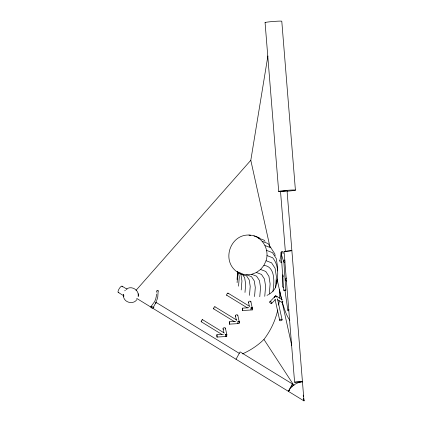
<?xml version="1.0" encoding="UTF-8"?>
<svg xmlns="http://www.w3.org/2000/svg" width="422" height="422" viewBox="0 0 422 422"><rect width="100%" height="100%" fill="white"/><g stroke="black" fill="none" stroke-linecap="round" stroke-linejoin="round"><path stroke-width="0.63" d="M281.326 252.614L279.844 260.807C279.649 261.83 281.226 262.911 281.88 261.888M282.882 276.457L282.503 286.897L283.705 287.429M156.784 294.023L155.66 299.224L154.558 301.709L150.928 306.678L151.055 307.696L151.762 307.997L151.841 306.731L151.018 306.53M156.762 292.277C155.655 290.879 158.366 289.191 158.097 291.196M226.414 334.751L226.614 334.05L226.762 336.487L216.982 337.062L216.897 334.72L223.433 334.261M237.623 271.33L237.064 279.559M237.095 282.634L237.913 272.691L237.713 271.43M238.551 286.169L239.295 277.059L238.535 272.222M241.205 289.961L241.938 280.968L240.92 274.49L239.912 272.944M244.987 292.451L245.667 284.138L244.66 277.734L241.991 273.646M249.486 295.347L250.22 286.364L249.207 279.918L246.517 275.798C214.334 268.914 230.581 222.769 259.815 238.14M254.55 296.571L255.294 287.493L254.255 280.883L251.501 276.668L246.648 274.822L241.716 273.973M259.773 296.719L260.532 287.44L259.456 280.577L256.597 276.194L251.66 274.316L246.648 274.822M264.763 296.339L265.591 286.216L264.462 279.011L261.455 274.411L256.407 272.485L251.66 274.316M269.268 294.292L270.117 283.901L268.925 276.294L265.755 271.441L260.569 269.463L256.407 272.485M269.727 293.923L272.934 291.333L275.508 287.667L276.405 276.7L275.075 268.218L271.541 262.806L266.066 260.722C269.336 250.884 263.998 239.074 253.928 235.898M277.449 270.95L277.713 267.764L276.257 258.512L272.401 252.609L266.678 250.431M275.508 287.667C278.32 278.019 279.512 265.96 272.633 257.736L267.026 255.6M282.94 252.44C283.183 250.188 279.781 252.071 281.231 253.406M156.894 299.984L157.781 296.924L158.16 290.8M155.834 303.571L156.029 302.363L239.274 353.362M269.948 246.886L250.805 160.286L267.891 55.957M291.866 387.079L292.383 383.925L240.086 351.885L236.025 359.259M138.152 296.645C139.714 290.267 131.358 285.019 126.294 289.255M282.935 275.698L282.967 276.32M238.841 321.348C239.327 320.894 239.427 323.088 239.147 323.568L229.368 324.143L229.283 321.801L235.814 321.342M279.844 260.807L280.066 260.358M282.888 274.769L282.904 276.621M155.897 302.189L156.646 300.538M260.569 269.463L263.866 265.454L266.066 260.722M156.029 302.363L152.78 308.26L153.961 307.031M289.292 390.545L288.326 391.299L292.383 383.925M288.448 391.373L290.104 388.62A19.254 18.157 -86 0 1 302.447 381.736M217.108 337.167L216.897 334.72M229.494 324.249L229.283 321.801M248.89 307.707L242.355 308.171L242.444 310.508L252.219 309.933L252.008 307.49M242.566 310.613L242.418 308.181M124.738 290.837L125.318 290.188M136.907 299.562C133.336 305.043 123.746 302.59 123.44 295.996M225.253 336.007A1.229 0.369 -58.5 0 1 225.812 334.941L226.345 334.419A1.229 0.749 -12.5 0 1 226.851 335.221M237.639 323.088A1.229 0.369 -58.5 0 1 238.198 322.023L238.731 321.501L237.813 321.527A1.229 0.749 -12.5 0 0 237.517 321.638M250.71 309.453A1.229 0.369 -58.5 0 1 251.269 308.387L251.802 307.87A1.229 0.369 -58.5 0 1 252.034 307.849M135.984 290.373L250.805 160.286M269.89 301.73L274.822 296.587M271.71 303.386L275.297 299.646M288.326 391.299L289.186 390.403M225.49 336.461A1.229 0.369 -58.5 0 0 225.654 336.345L225.833 336.17M151.298 307.353L151.451 307.211A33.618 25.9 9.3 0 0 152.289 306.293M285.135 261.888L284.359 262.215L283.721 261.893L281.147 253.627L283.695 290.22L285.831 290.078L283.879 262.046M286.353 278.056C285.166 278.541 285.108 281.189 286.643 281.026M267.015 295.316L268.703 294.545M301.382 381.794L301.34 381.256L301.382 381.794L294.598 382.205L284.053 251.459L291.876 250.668L285.351 251.354L280.524 191.467L287.044 190.781L303.993 400.9L136.691 298.401M288.996 309.384C287.883 309.337 287.398 311.156 288.838 310.787M302.131 381.936L302.458 381.884M277.032 296.866A1.229 0.749 -12.5 0 0 276.326 296.344L275.397 296.45A1.229 0.749 -12.5 0 0 274.616 297.341M281.326 253.052L282.049 253.005M294.598 382.205L302.421 381.419M280.524 191.467L285.731 191.071M284.639 290.167L283.7 290.225M285.161 290.114L285.831 290.078M284.053 251.459L285.288 251.38M283.241 252.915L282.914 252.931L283.151 253.337M251.57 308.049L251.459 308.16M238.493 321.685L238.383 321.796M226.108 334.604L226.002 334.715M285.093 260.036L284.064 260.327L283.61 261.666M251.802 307.87L250.89 307.891A1.229 0.749 -12.5 0 0 250.589 308.002M252.219 309.933L251.976 309.426M226.762 336.487L226.572 336.213M258.443 238.045L264.341 240.292L265.021 241.331M249.001 235.049L250.747 235.713M262.231 241.342L268.112 243.584L274.827 253.865L275.128 255.769M265.042 245.567L270.861 247.783M237.206 271.826L241.395 273.419M275.703 295.748L282.656 300.005M277.639 299.81L282.497 302.785A1.229 0.369 -58.5 0 1 282.909 301.355M227.98 293.111L249.824 306.493M226.667 295.194L247.361 307.87M214.903 306.747L236.747 320.129M213.59 308.825L234.289 321.506M202.518 319.665L224.362 333.048M201.204 321.743L221.903 334.424M122.053 286.163L126.98 289.181M118.192 292.377L124.068 295.98M281.738 254.339L281.099 253.332M277.745 310.006A121.99 93.995 9.3 0 1 276.294 315.503L274.87 319.707A121.99 93.995 9.3 0 1 263.95 339.436L294.002 385.566M282.898 275.814L282.983 276.21M277.043 278.984L281.653 299.831M282.075 301.756L291.744 345.481M299.704 381.493L299.989 382.78M303.582 399.038L303.993 400.9L303.645 398.336M277.449 298.776L282.086 319.755A1.229 0.749 -12.5 0 1 280.377 320.752A1.229 0.749 -12.5 0 1 280.176 319.465A1.229 0.749 -12.5 0 1 282.086 319.755M275.023 299.182L279.675 320.224M250.858 301.598L252.335 308.271M248.489 302.252L249.297 305.892M237.786 315.234L239.263 321.907M235.418 315.888L236.357 320.134M225.401 328.147L226.878 334.825M223.032 328.801L223.839 332.446M284.956 290.273L287.878 310.471M303.212 395.129L303.386 396.411M295.411 190.148L281.791 21.269A8.424 0.443 -4.6 0 0 273.066 21.49A8.424 0.443 -4.6 0 0 265.158 22.646M265.063 22.535L278.684 191.414M138.274 296.007L138.173 293.733M123.393 294.873L123.372 294.398L123.477 296.671M276.785 280.472L276.816 283.542M263.866 265.449A95.768 28.564 -58.5 0 1 272.934 291.333M279.375 298.138A121.99 93.995 9.3 0 0 279.317 289.26L281.442 298.729A80.117 15.018 86 0 0 281.759 299.973M279.195 300.659A121.99 93.995 9.3 0 1 278.673 305.043M263.95 339.436A85.961 66.233 9.3 0 1 242.481 353.889M289.835 320.272A80.117 15.018 86 0 1 282.081 301.197M281.648 191.556A8.424 0.443 -4.6 0 1 282.492 190.776A8.424 0.443 -4.6 0 1 295.126 190.011A8.424 0.443 -4.6 0 1 286.854 191.24M201.436 321.722A1.229 0.369 -58.5 0 1 201.252 321.105A1.229 0.369 -58.5 0 1 202.185 319.755A1.229 0.369 -58.5 0 1 202.528 320.14M223.565 329.207A1.229 0.749 -12.5 0 1 223.254 328.147A1.229 0.749 -12.5 0 1 225.037 327.804A1.229 0.749 -12.5 0 1 225.037 328.928M225.132 334.551A1.229 0.749 -12.5 0 1 225.427 334.446L226.345 334.419A1.229 0.369 -58.5 0 1 226.582 334.873M226.894 295.173A1.229 0.369 -58.5 0 1 226.714 294.551A1.229 0.369 -58.5 0 1 227.643 293.2A1.229 0.369 -58.5 0 1 227.985 293.585M248.78 302.563A1.229 0.749 -12.5 0 1 249.413 301.218A1.229 0.749 -12.5 0 1 250.832 301.994M252.229 308.102A1.229 0.749 -12.5 0 1 252.177 308.867M274.379 297.684A1.229 0.369 -58.5 0 1 275.17 296.091A1.229 0.369 -58.5 0 1 275.788 296.128M274.775 297.215A1.229 0.696 43.8 0 1 275.397 296.45L276.173 296.877A1.229 0.696 43.8 0 1 276.389 297.109M213.986 308.693A1.229 0.369 -58.5 0 1 213.564 308.429A1.229 0.369 -58.5 0 1 214.392 306.994A1.229 0.369 -58.5 0 1 214.956 307.005M235.708 316.194A1.229 0.749 -12.5 0 1 236.188 314.902A1.229 0.749 -12.5 0 1 237.813 315.429M239.153 321.733A1.229 0.749 -12.5 0 1 239.1 322.503M238.04 323.426A1.229 0.369 -58.5 0 1 237.597 323.468M118.898 292.282A3.656 1.092 -58.5 0 1 119.231 288.637A3.656 1.092 -58.5 0 1 122.238 286.897M269.848 302.352A1.229 0.696 43.8 0 0 271.568 303.497A1.229 0.696 43.8 0 0 270.993 301.825A1.229 0.696 43.8 0 0 269.848 302.352"/></g></svg>
